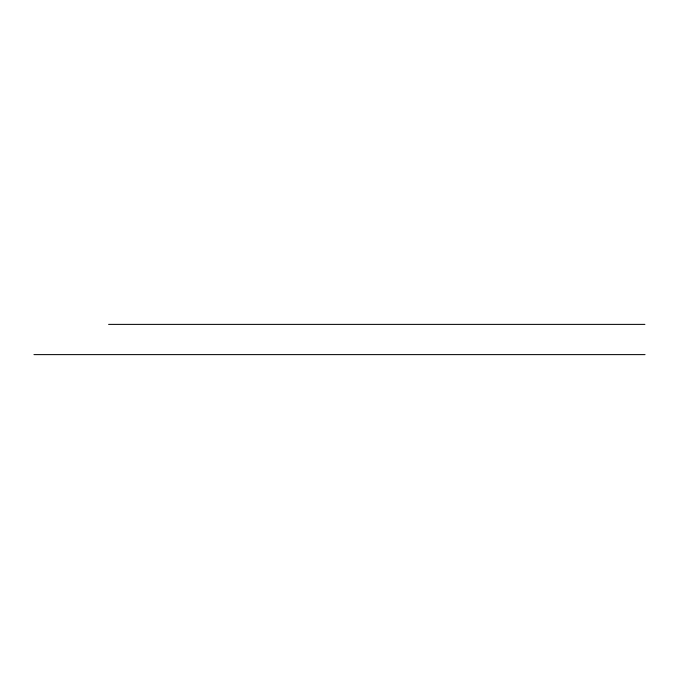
<?xml version="1.0" encoding="UTF-8"?>
<svg xmlns="http://www.w3.org/2000/svg" width="679" height="679" viewBox="0 0 679 679"><rect width="100%" height="100%" fill="white"/><g stroke="black" fill="none" stroke-linecap="round" stroke-linejoin="round"><path stroke-width="1.02" d="M108.598 324.384L644.906 324.384M33.95 354.616L645.05 354.616"/></g></svg>
